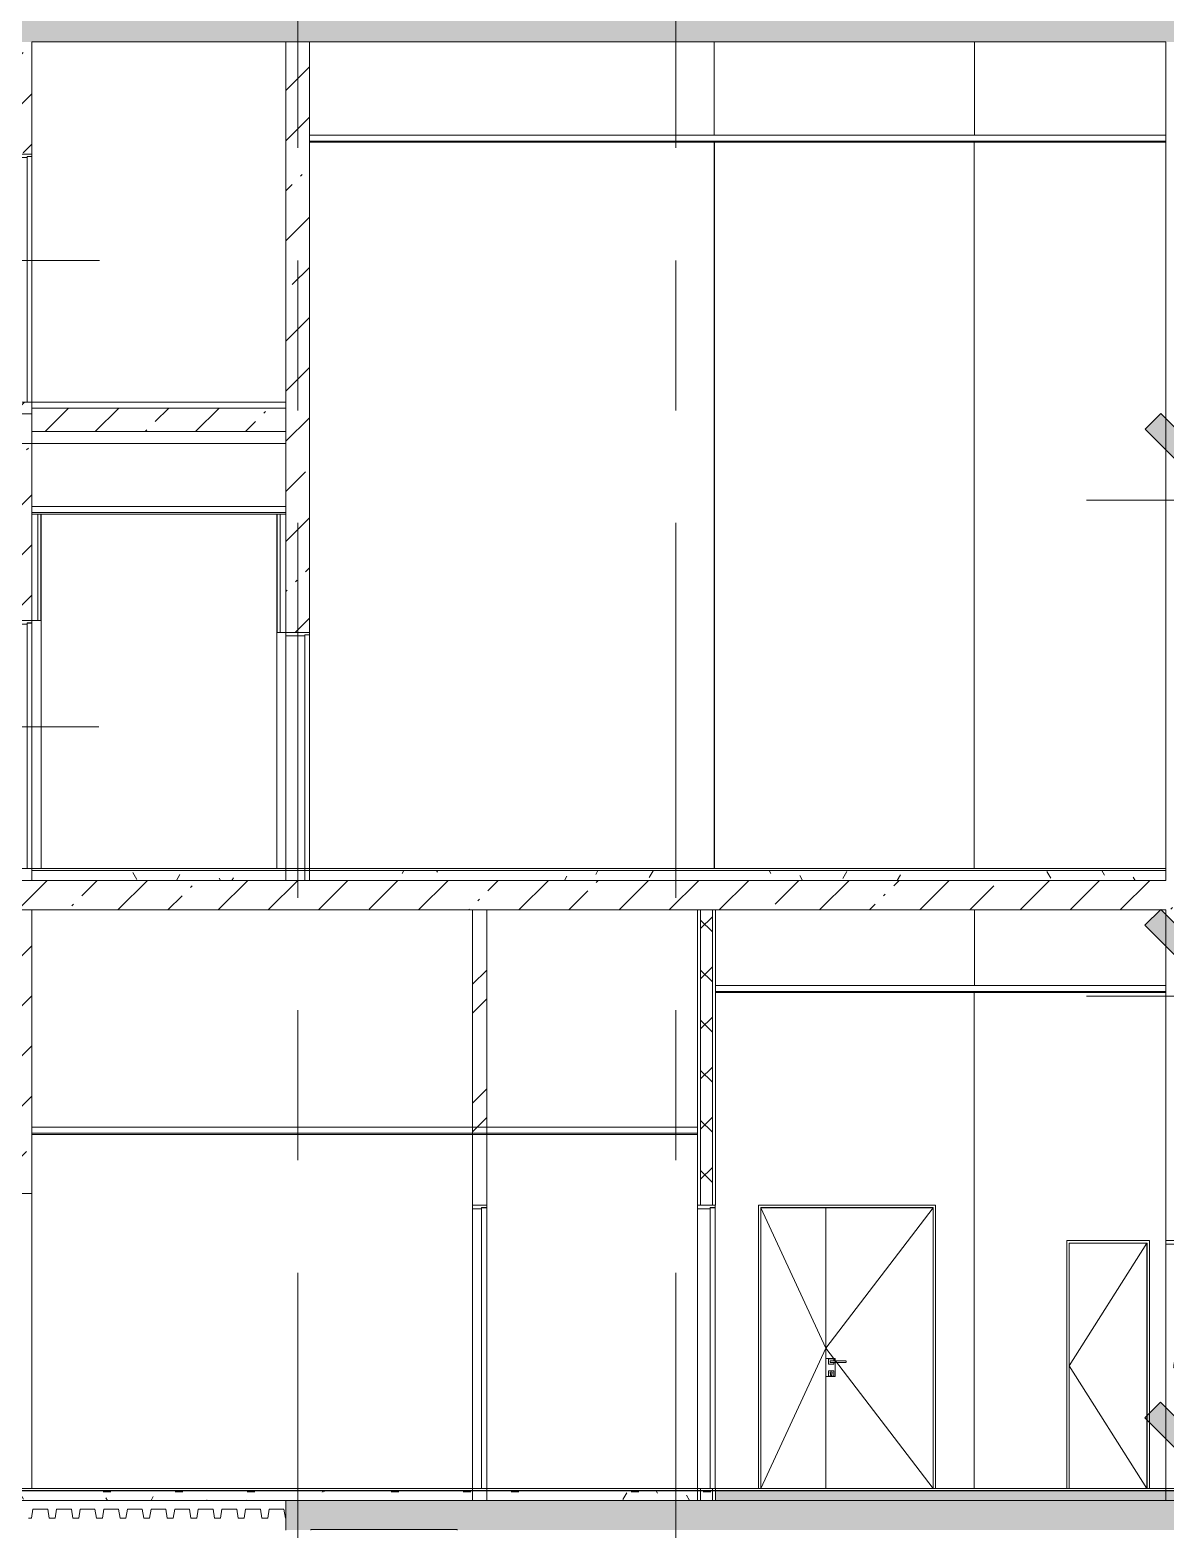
# Model space of a CAD drawing. Header units: millimetres. Extents: x -39507 to 33074, y -24219 to 30962.
# Drawn here: x 6250 to 15867, y -350 to 12351 of the extents above; entities that cross this region are included whole.
import ezdxf

# ---------------------------------------------------------------- set-up
doc = ezdxf.new("R2010")
doc.units = ezdxf.units.MM
doc.linetypes.add('Осевые', pattern=[6350, 1270, -952.5, 3175, -952.5])
for name, color, linetype, lineweight in [('Высотные отметки', 7, 'Continuous', 9), ('Двери', 7, 'Continuous', 9), ('Каркас_Импост', 7, 'Continuous', 9), ('Лестницы', 7, 'Continuous', 9), ('Лестницы-1', 7, 'Continuous', 18), ('Общие ребра', 7, 'Continuous', 9), ('Основа _2_-1', 7, 'Continuous', 9), ('Отделка 1 _4_-1', 7, 'Continuous', 9), ('Отделка 2 _5_-1', 7, 'Continuous', 9), ('Панель', 7, 'Continuous', 9), ('Перекрытия', 7, 'Continuous', 9), ('Проступи_подступенки', 7, 'Continuous', 18), ('Стены', 7, 'Continuous', 9), ('Структура _1_', 7, 'Continuous', 18), ('Термическая_воздушная прослойка _3_-1', 7, 'Continuous', 9), ('Штриховка разреза-2', 7, 'Continuous', 9), ('Элементы узлов', 7, 'Continuous', 9)]:
    doc.layers.add(name, color=color, linetype=linetype, lineweight=lineweight)
doc.layers.add('Оси-3', color=7, linetype='Осевые', lineweight=9, true_color=0xaaaaaa)
doc.layers.add('Штриховка разреза-1', color=7, linetype='Continuous', lineweight=18, true_color=0x787878)
pattern_1 = [(45, (-2885.9, 6475), (-424.264, 424.264), [600, -100, 20, -100]), (45, (-2885.9, 6899), (-424.264, 424.264), [])]
pattern_2 = [(0, (-2885.9, 6475), (812.8, 203.2), [67.056, -542.544, 67.056, -542.544, -3251.2]), (0, (-2885.9, 6475), (812.8, 203.2), [-1219.2, 67.056, -1152.144, 67.056, -542.544, -1422.4]), (0, (-2885.9, 6475), (812.8, 203.2), [-3048, 67.056, -339.344, 67.056, -948.944]), (120, (-2581.1, 6576.6), (-582.3764, 602.3054), [67.056, -542.544, 67.056, -3793.744]), (120, (-2581.1, 6576.6), (-582.3764, 602.3054), [-676.656, -542.544, 67.056, -1152.144, -2032]), (120, (-2581.1, 6576.6), (-582.3764, 602.3054), [-2438.4, 67.056, -542.544, 67.056, -1355.344]), (120, (-2581.1, 6576.6), (-582.3764, 602.3054), [-3115.056, -339.344, 67.056, -948.944]), (240, (-2479.5, 6983), (-230.4236, -805.5054), [67.056, -542.544, 67.056, -542.544, -3251.2]), (240, (-2479.5, 6983), (-230.4236, -805.5054), [-1219.2, 67.056, -1152.144, 67.056, -542.544, -1422.4]), (240, (-2479.5, 6983), (-230.4236, -805.5054), [-3048, 67.056, -339.344, 67.056, -948.944])]

# ---------------------------------------------------------------- blocks, each defined once
blk = doc.blocks.new('Дверь - Полуторная_001 - ДВ19_24-15-8185647-Разрез 2-2')
at = {"layer": 'Каркас_Импост'}
for p, q in [((9997, 2400), (9997, 2370)), ((10117, 2400), (9997, 2400)), ((9997, 2370), (10072, 2370)), ((9997, 0), (9997, 2370)), ((10072, 2370), (9997, 2370)), ((10072, 2370), (10072, 2380)), ((10072, 2380), (10117, 2380)), ((10117, 2380), (10072, 2380)), ((10072, 2380), (10072, 0)), ((10072, 2370), (10072, 0)), ((10117, 2380), (10117, 2400)), ((10117, 2380), (10117, 0)), ((10072, 0), (9997, 0)), ((10117, 0), (10072, 0))]:
    blk.add_line(p, q, dxfattribs=at)
at = {"layer": 'Панель'}
for p, q in [((10072, 2379), (10072, 0)), ((10117, 2379), (10072, 2379)), ((10117, 0), (10117, 2379)), ((10072, 0), (10117, 0))]:
    blk.add_line(p, q, dxfattribs=at)
blk = doc.blocks.new('Дверь - Полуторная_001 - ДВ19_24-15-8185739-Разрез 2-2')
at = {"layer": 'Каркас_Импост'}
for p, q in [((11902, 2400), (11902, 2370)), ((12052, 2400), (11902, 2400)), ((11902, 2370), (12007, 2370)), ((11902, 0), (11902, 2370)), ((12007, 2370), (11902, 2370)), ((12007, 2370), (12007, 2380)), ((12007, 2380), (12052, 2380)), ((12052, 2380), (12007, 2380)), ((12007, 2380), (12007, 0)), ((12007, 2370), (12007, 0)), ((12052, 2380), (12052, 2400)), ((12052, 2380), (12052, 0)), ((12007, 0), (11902, 0)), ((12052, 0), (12007, 0))]:
    blk.add_line(p, q, dxfattribs=at)
at = {"layer": 'Панель'}
for p, q in [((12007, 2379), (12007, 0)), ((12052, 2379), (12007, 2379)), ((12052, 0), (12052, 2379)), ((12007, 0), (12052, 0))]:
    blk.add_line(p, q, dxfattribs=at)
blk = doc.blocks.new('Дверь - Однопольная без ручки - ДТ2_21х7-6208856-Разрез 2-2')
at = {"layer": 'Каркас_Импост'}
for p, q in [((15027, 2100), (15027, 0)), ((15727, 2100), (15027, 2100)), ((15047, 0), (15047, 2080)), ((15047, 2080), (15707, 2080)), ((15707, 2080), (15047, 2080)), ((15047, 2080), (15047, 0)), ((15707, 2080), (15707, 0)), ((15707, 2080), (15707, 0)), ((15727, 2100), (15727, 0)), ((15047, 0), (15027, 0)), ((15057, 0), (15047, 0)), ((15707, 0), (15697, 0)), ((15727, 0), (15707, 0))]:
    blk.add_line(p, q, dxfattribs=at)
at = {"layer": 'Панель'}
for p, q in [((15706, 2079), (15048, 2079)), ((15048, 2079), (15048, 0)), ((15706, 0), (15706, 2079)), ((15048, 0), (15706, 0))]:
    blk.add_line(p, q, dxfattribs=at)
at = {"layer": 'Элементы узлов'}
for p, q in [((15048, 1040), (15706, 2079)), ((15706, 0), (15048, 1040))]:
    blk.add_line(p, q, dxfattribs=at)
blk = doc.blocks.new('Дверь - Полуторная_001 - ДВ3_24-15-6256107-Разрез 2-2')
at = {"layer": 'Двери'}
for p, q in [((12987, 1128), (12987, 1133)), ((12987, 1133), (12987, 1128)), ((12987, 1127), (12987, 923)), ((12987, 949), (12987, 1101)), ((12987, 1101), (13067, 1101)), ((13055, 1098), (13010, 1098)), ((13010, 1098), (13010, 1053)), ((13010, 1053), (13055, 1053)), ((13025, 1083), (13025, 1068)), ((13025, 1083), (13029, 1083)), ((13025, 1068), (13025, 1083)), ((13029, 1068), (13025, 1068)), ((13029, 1083), (13155, 1083)), ((13155, 1068), (13029, 1068)), ((13155, 1083), (13040, 1083)), ((13040, 1068), (13155, 1068)), ((13055, 1083), (13055, 1098)), ((13055, 1053), (13055, 1068)), ((13067, 1101), (13067, 949)), ((13155, 1083), (13158, 1083)), ((13158, 1068), (13155, 1068)), ((13161, 1068), (13161, 1083)), ((13067, 949), (12987, 949)), ((12987, 923), (12987, 918)), ((12987, 918), (12987, 923)), ((13055, 998), (13010, 998)), ((13010, 998), (13010, 953)), ((13010, 953), (13055, 953)), ((13027, 974), (13027, 964)), ((13027, 974), (13027, 964)), ((13037, 964), (13037, 974)), ((13037, 964), (13037, 974)), ((13055, 953), (13055, 998))]:
    blk.add_line(p, q, dxfattribs=at)
for centre, radius, start, end in [((13032, 981), 8.37, 306.6737, 233.3263), ((13032, 981), 8.37, 218.9937, 233.3263), ((13032, 964), 5, 180, 0), ((13032, 964), 5, 240, 300), ((13032, 981), 8.37, 306.6737, 321.0063)]:
    blk.add_arc(centre, radius, start, end, dxfattribs=at)
at = {"layer": 'Каркас_Импост'}
for p, q in [((12417, 2400), (12417, 0)), ((13917, 2400), (12417, 2400)), ((12437, 0), (12437, 2380)), ((12437, 2380), (13897, 2380)), ((13897, 2380), (12437, 2380)), ((12437, 2380), (12437, 0)), ((13897, 2380), (13897, 0)), ((13897, 2380), (13897, 0)), ((13917, 2400), (13917, 0)), ((12437, 0), (12417, 0)), ((12447, 0), (12437, 0)), ((13897, 0), (13887, 0)), ((13917, 0), (13897, 0))]:
    blk.add_line(p, q, dxfattribs=at)
at = {"layer": 'Панель'}
for p, q in [((12987, 2379), (12438, 2379)), ((12438, 2379), (12438, 0)), ((13896, 2379), (12987, 2379)), ((12987, 2379), (12987, 0)), ((12987, 0), (12987, 2379)), ((13896, 0), (13896, 2379)), ((12438, 0), (12987, 0)), ((12987, 0), (13896, 0))]:
    blk.add_line(p, q, dxfattribs=at)
at = {"layer": 'Элементы узлов'}
for p, q in [((12987, 1190), (12438, 2379)), ((12987, 1190), (13896, 2379)), ((12438, 0), (12987, 1190)), ((13896, 0), (12987, 1190))]:
    blk.add_line(p, q, dxfattribs=at)
blk = doc.blocks.new('Дверь - Однопольная - ДВ1__21х10-7160078-Разрез 2-2')
at = {"layer": 'Двери'}
for p, q in [((15991, 22151), (15986, 22169)), ((15987, 22168), (15991, 22151)), ((15991, 22151), (16009, 22137)), ((16015, 22033), (16015, 22125)), ((16027, 22217), (16027, 22018)), ((16067, 22053), (16067, 22098)), ((16075, 22098), (16067, 22098)), ((16067, 22053), (16075, 22053)), ((16075, 22098), (16075, 22053)), ((16104, 22080), (16075, 22080)), ((16075, 22070), (16104, 22070)), ((16096, 22076), (16096, 22074)), ((16097, 22076), (16097, 22074)), ((16113, 22080), (16101, 22080)), ((16101, 22070), (16113, 22070)), ((16117, 22074), (16117, 22076)), ((16118, 22074), (16118, 22076))]:
    blk.add_line(p, q, dxfattribs=at)
at = {"layer": 'Двери', "flags": 128}
for points in [[(15940, 22053), (15939, 22052), (15938, 22052), (15937, 22051), (15936, 22049), (15935, 22048), (15934, 22045), (15934, 22043), (15933, 22041), (15933, 22038), (15933, 22035), (15933, 22033), (15933, 22030), (15934, 22028), (15935, 22026), (15936, 22025), (15937, 22024), (15938, 22023), (15939, 22023)], [(15939, 22023), (15940, 22023), (15941, 22023), (15942, 22024), (15943, 22026), (15944, 22028), (15945, 22030), (15946, 22032), (15946, 22035), (15946, 22037), (15946, 22040), (15946, 22042), (15946, 22045), (15945, 22047), (15945, 22049), (15944, 22050), (15943, 22052), (15942, 22052), (15940, 22053)], [(16096, 22076), (16096, 22077), (16096, 22077), (16096, 22077), (16096, 22077), (16096, 22077), (16096, 22077), (16096, 22078), (16096, 22078), (16096, 22078), (16096, 22078), (16096, 22078), (16096, 22078), (16096, 22078), (16096, 22079), (16096, 22079), (16097, 22079), (16097, 22079), (16097, 22079), (16097, 22079), (16097, 22079), (16097, 22079), (16097, 22080), (16097, 22080), (16097, 22080), (16098, 22080), (16098, 22080), (16098, 22080), (16098, 22080), (16098, 22080), (16098, 22080), (16098, 22080), (16099, 22080), (16099, 22080), (16099, 22080), (16099, 22080), (16099, 22080), (16099, 22080), (16100, 22080), (16100, 22080), (16100, 22080)], [(16100, 22070), (16100, 22070), (16099, 22070), (16099, 22070), (16099, 22070), (16099, 22071), (16099, 22071), (16099, 22071), (16099, 22071), (16098, 22071), (16098, 22071), (16098, 22071), (16098, 22071), (16098, 22071), (16098, 22071), (16098, 22071), (16097, 22071), (16097, 22071), (16097, 22071), (16097, 22072), (16097, 22072), (16097, 22072), (16097, 22072), (16097, 22072), (16097, 22072), (16096, 22072), (16096, 22072), (16096, 22073), (16096, 22073), (16096, 22073), (16096, 22073), (16096, 22073), (16096, 22073), (16096, 22073), (16096, 22074), (16096, 22074), (16096, 22074), (16096, 22074), (16096, 22074), (16096, 22074), (16096, 22074)], [(16101, 22080), (16100, 22080), (16099, 22080), (16098, 22080), (16098, 22079), (16097, 22078), (16097, 22077), (16097, 22076)], [(16097, 22074), (16097, 22074), (16097, 22073), (16098, 22072), (16098, 22071), (16099, 22071), (16100, 22071), (16101, 22070)], [(16117, 22076), (16117, 22077), (16117, 22078), (16116, 22079), (16115, 22080), (16115, 22080), (16114, 22080), (16113, 22080)], [(16113, 22070), (16114, 22071), (16115, 22071), (16115, 22071), (16116, 22072), (16117, 22073), (16117, 22074), (16117, 22074)], [(16114, 22080), (16114, 22080), (16114, 22080), (16115, 22080), (16115, 22080), (16115, 22080), (16115, 22080), (16115, 22080), (16115, 22080), (16115, 22080), (16116, 22080), (16116, 22080), (16116, 22080), (16116, 22080), (16116, 22080), (16116, 22080), (16116, 22080), (16117, 22080), (16117, 22079), (16117, 22079), (16117, 22079), (16117, 22079), (16117, 22079), (16117, 22079), (16117, 22079), (16117, 22079), (16118, 22078), (16118, 22078), (16118, 22078), (16118, 22078), (16118, 22078), (16118, 22078), (16118, 22078), (16118, 22077), (16118, 22077), (16118, 22077), (16118, 22077), (16118, 22077), (16118, 22077), (16118, 22076), (16118, 22076)], [(16118, 22074), (16118, 22074), (16118, 22074), (16118, 22074), (16118, 22074), (16118, 22074), (16118, 22073), (16118, 22073), (16118, 22073), (16118, 22073), (16118, 22073), (16118, 22073), (16118, 22073), (16118, 22072), (16117, 22072), (16117, 22072), (16117, 22072), (16117, 22072), (16117, 22072), (16117, 22072), (16117, 22072), (16117, 22071), (16117, 22071), (16116, 22071), (16116, 22071), (16116, 22071), (16116, 22071), (16116, 22071), (16116, 22071), (16116, 22071), (16116, 22071), (16115, 22071), (16115, 22071), (16115, 22071), (16115, 22071), (16115, 22070), (16115, 22070), (16114, 22070), (16114, 22070), (16114, 22070), (16114, 22070)]]:
    blk.add_lwpolyline(points, dxfattribs=at)
at = {"layer": 'Двери'}
for centre, radius, start, end in [((16157, 22021), 225, 139.188, 173.8123), ((16157, 22021), 211, 142.0866, 177.9252), ((16084, 22129), 105, 122.8143, 158.1234), ((16000, 22125), 15, 0, 54.2438), ((16157, 22021), 225, 176.2822, 178.0596), ((15939, 22029), 7.3, 180, 0), ((16030, 22033), 15.2, 180, 257.1804)]:
    blk.add_arc(centre, radius, start, end, dxfattribs=at)
blk.add_open_spline([(15957, 22126), (15957, 22125), (15953, 22118), (15948, 22106), (15943, 22093), (15941, 22087)], degree=3, knots=[0.2825242, 0.2825242, 0.2825242, 0.2825242, 0.3333333, 0.6666667, 1, 1, 1, 1], dxfattribs=at)
for points in [[(15965, 22140), (15963, 22136), (15961, 22132), (15958, 22128)], [(15967, 22112), (15967, 22113), (15968, 22114), (15969, 22116)]]:
    blk.add_open_spline(points, degree=3, dxfattribs=at)
at = {"layer": 'Каркас_Импост'}
for p, q in [((15867, 23100), (15867, 23070)), ((16067, 23100), (15867, 23100)), ((15867, 23070), (16027, 23070)), ((16027, 23070), (15867, 23070)), ((15867, 21000), (15867, 23070)), ((16027, 23070), (16027, 23080)), ((16027, 23080), (16067, 23080)), ((16027, 21000), (16027, 23080)), ((16067, 23080), (16027, 23080)), ((16027, 23070), (16027, 21000)), ((16067, 23080), (16067, 23100)), ((16067, 23080), (16067, 21000)), ((16027, 21000), (15867, 21000)), ((16067, 21000), (16027, 21000))]:
    blk.add_line(p, q, dxfattribs=at)
at = {"layer": 'Панель'}
for p, q in [((16027, 23079), (16027, 21000)), ((16067, 23079), (16027, 23079)), ((16067, 21000), (16067, 23079)), ((16027, 21000), (16067, 21000))]:
    blk.add_line(p, q, dxfattribs=at)
blk = doc.blocks.new('Дверь - Однопольная - ДВ11_21х10-6240727-Разрез 2-2')
at = {"layer": 'Каркас_Импост'}
for p, q in [((8417, 7250), (8417, 7220)), ((8617, 7250), (8417, 7250)), ((8617, 7230), (8617, 7250)), ((8417, 7220), (8577, 7220)), ((8417, 5150), (8417, 7220)), ((8577, 7220), (8417, 7220)), ((8577, 7220), (8577, 7230)), ((8577, 7230), (8617, 7230)), ((8617, 7230), (8577, 7230)), ((8577, 7230), (8577, 5250)), ((8577, 7220), (8577, 5250)), ((8617, 7230), (8617, 5250)), ((8577, 5150), (8417, 5150)), ((8617, 5150), (8577, 5150))]:
    blk.add_line(p, q, dxfattribs=at)
at = {"layer": 'Панель'}
for p, q in [((8577, 7229), (8577, 5150)), ((8617, 7229), (8577, 7229)), ((8617, 5150), (8617, 7229)), ((8577, 5150), (8617, 5150))]:
    blk.add_line(p, q, dxfattribs=at)
blk = doc.blocks.new('Дверь - Однопольная - ДВ13_21х10-8184598-Разрез 2-2')
at = {"layer": 'Каркас_Импост'}
for p, q in [((5967, 7350), (5967, 7320)), ((6267, 7350), (5967, 7350)), ((5967, 7320), (6227, 7320)), ((5967, 5250), (5967, 7320)), ((6227, 7320), (5967, 7320)), ((6227, 7320), (6227, 7330)), ((6227, 7330), (6267, 7330)), ((6267, 7330), (6227, 7330)), ((6227, 7330), (6227, 5250)), ((6227, 7320), (6227, 5250)), ((6267, 7330), (6267, 7350)), ((6267, 7330), (6267, 5250)), ((6227, 5250), (5967, 5250)), ((6267, 5250), (6227, 5250))]:
    blk.add_line(p, q, dxfattribs=at)
at = {"layer": 'Панель'}
for p, q in [((6227, 7329), (6227, 5250)), ((6267, 7329), (6227, 7329)), ((6267, 5250), (6267, 7329)), ((6227, 5250), (6267, 5250))]:
    blk.add_line(p, q, dxfattribs=at)
blk = doc.blocks.new('Дверь - Однопольная - ДВ11_21х9-6240733-Разрез 2-2')
at = {"layer": 'Каркас_Импост'}
for p, q in [((5967, 11300), (5967, 11270)), ((6267, 11300), (5967, 11300)), ((5967, 11270), (6227, 11270)), ((5967, 9200), (5967, 11270)), ((6227, 11270), (5967, 11270)), ((6227, 11270), (6227, 11280)), ((6227, 11280), (6267, 11280)), ((6267, 11280), (6227, 11280)), ((6227, 11280), (6227, 9200)), ((6227, 11270), (6227, 9200)), ((6267, 11280), (6267, 11300)), ((6267, 11280), (6267, 9200)), ((6227, 9200), (5967, 9200)), ((6267, 9200), (6227, 9200))]:
    blk.add_line(p, q, dxfattribs=at)
at = {"layer": 'Панель'}
for p, q in [((6227, 11279), (6227, 9200)), ((6267, 11279), (6227, 11279)), ((6267, 9200), (6267, 11279)), ((6227, 9200), (6267, 9200))]:
    blk.add_line(p, q, dxfattribs=at)
blk = doc.blocks.new('Высотные отметки - Высотная отметка - Стрелка-4455449-Разрез 2-2')
at = {"layer": 'Высотные отметки'}
blk.add_hatch(color=256, dxfattribs=at).paths.add_polyline_path([(-36566, -5267), (-36098, -5734), (-35631, -5267), (-35498, -5400), (-36098, -6000), (-36698, -5400)], flags=0)
for p, q in [((-36098, -4800), (-39098, -4800)), ((-36098, -6000), (-36098, -4800)), ((-36566, -5267), (-36698, -5400)), ((-36098, -5734), (-36566, -5267)), ((-35631, -5267), (-36098, -5734)), ((-35498, -5400), (-35631, -5267)), ((-36698, -5400), (-36098, -6000)), ((-36098, -6000), (-35498, -5400)), ((-35003, -6000), (-36395, -6000))]:
    blk.add_line(p, q, dxfattribs=at)

msp = doc.modelspace()

# ---------------------------------------------------------------- hatches: boundary and pattern name
at = {"layer": 'Лестницы'}
h = msp.add_hatch(dxfattribs=at)
h.set_pattern_fill('FP_2', color=256, style=0, pattern_type=2)
h.set_pattern_definition(pattern_1)
h.paths.add_polyline_path([(8124.6, 8950), (8417.1, 8950), (8417.1, 9150), (6267.1, 9150), (6267.1, 8950), (6990.5, 8950)], flags=0)
at = {"layer": 'Штриховка разреза-1'}
msp.add_hatch(color=256, dxfattribs=at).paths.add_polyline_path([(10117.1, -17), (10117.1, -15), (9825.7, -17)], flags=0)
at = {"layer": 'Штриховка разреза-2'}
h = msp.add_hatch(dxfattribs=at)
h.set_pattern_fill('FP_2', color=256, style=0, pattern_type=2)
h.set_pattern_definition(pattern_1)
h.paths.add_polyline_path([(25717.1, 12250), (25717.1, 12500), (23567.1, 12500), (23567.1, 12250), (25702.9, 12250)], flags=0)
h.paths.add_polyline_path([(-31382.9, 12250), (-29332.9, 12250), (-29332.9, 12500), (-31682.9, 12500), (-31682.9, 12250)], flags=0)
h.paths.add_polyline_path([(-21832.9, 12250), (16067.1, 12250), (16067.1, 12500), (-21832.9, 12500)], flags=0)
h = msp.add_hatch(dxfattribs=at)
h.set_pattern_fill('FP_2', color=256, style=0, pattern_type=2)
h.set_pattern_definition(pattern_1)
h.paths.add_polyline_path([(5967.1, 5150), (6267.1, 5150), (6267.1, 5250), (5967.1, 5250)], flags=0)
h.paths.add_polyline_path([(5967.1, 7350), (6267.1, 7350), (6267.1, 8850), (5967.1, 8850), (5967.1, 8137.4)], flags=0)
h.paths.add_polyline_path([(6267.1, 9100), (6267.1, 9200), (5967.1, 9200), (5967.1, 9100)], flags=0)
h.paths.add_polyline_path([(6267.1, 11300), (6267.1, 12250), (5967.1, 12250), (5967.1, 11300)], flags=0)
h = msp.add_hatch(dxfattribs=at)
h.set_pattern_fill('FP_2', color=256, style=0, pattern_type=2)
h.set_pattern_definition(pattern_1)
h.paths.add_polyline_path([(8617.1, 7250), (8617.1, 12250), (8417.1, 12250), (8417.1, 7250)], flags=0)
h = msp.add_hatch(dxfattribs=at)
h.set_pattern_fill('FP_2', color=256, style=0, pattern_type=2)
h.set_pattern_definition(pattern_1)
h.paths.add_polyline_path([(3355.7, 8850), (6267.1, 8850), (6267.1, 9100), (3355.7, 9100), (3355.7, 9013.7)], flags=0)
h = msp.add_hatch(dxfattribs=at)
h.set_pattern_fill('FP_3', color=256, style=0, pattern_type=2)
h.set_pattern_definition(pattern_2)
h.paths.add_polyline_path([(8417.1, 5150), (8417.1, 5235), (6267.1, 5235), (6267.1, 5150), (8124.6, 5150)], flags=0)
h = msp.add_hatch(dxfattribs=at)
h.set_pattern_fill('FP_3', color=256, style=0, pattern_type=2)
h.set_pattern_definition(pattern_2)
h.paths.add_polyline_path([(14929.1, 5150), (15867.1, 5150), (15867.1, 5233), (8417.1, 5233), (8417.1, 5150), (12660.9, 5150)], flags=0)
h = msp.add_hatch(dxfattribs=at)
h.set_pattern_fill('FP_2', color=256, style=0, pattern_type=2)
h.set_pattern_definition(pattern_1)
h.paths.add_polyline_path([(-17870.4, 4900), (-10721.4, 4900), (-10721.4, 5150), (-17882.9, 5150), (-17882.9, 5050), (-17870.4, 5050)], flags=0)
h.paths.add_polyline_path([(3588.2, 4900), (16067.1, 4900), (16067.1, 5150), (3355.7, 5150), (3355.7, 4900)], flags=0)
h = msp.add_hatch(dxfattribs=at)
h.set_pattern_fill('FP_2', color=256, style=0, pattern_type=2)
h.set_pattern_definition(pattern_1)
h.paths.add_polyline_path([(6267.1, 2500), (6267.1, 4900), (5967.1, 4900), (5967.1, 2500)], flags=0)
h = msp.add_hatch(dxfattribs=at)
h.set_pattern_fill('FP_5', color=256, style=0, pattern_type=2)
h.set_pattern_definition([(45, (-2885.9, 6475), (-502.894, 502.894), []), (45, (-2885.9, 7237), (-502.894, 502.894), [])])
h.paths.add_polyline_path([(9997.1, -100), (10117.1, -100), (10117.1, 0), (9997.1, 0)], flags=0)
h.paths.add_polyline_path([(9997.1, 2400), (10117.1, 2400), (10117.1, 4900), (9997.1, 4900), (9997.1, 2879.7)], flags=0)
h = msp.add_hatch(dxfattribs=at)
h.set_pattern_fill('FP_6', color=256, style=0, pattern_type=2)
h.set_pattern_definition([(45, (-2885.9, 6475), (-212.132, 212.132), []), (135, (-2885.9, 6475), (-212.132, -212.132), [])])
h.paths.add_polyline_path([(12027.1, -100), (12027.1, 0), (11927.1, 0), (11927.1, -100)], flags=0)
h.paths.add_polyline_path([(11927.1, 2400), (12027.1, 2400), (12027.1, 4900), (11927.1, 4900), (11927.1, 2879.7)], flags=0)
h = msp.add_hatch(dxfattribs=at)
h.set_pattern_fill('FP_2', color=256, style=0, pattern_type=2)
h.set_pattern_definition(pattern_1)
h.paths.add_polyline_path([(-31682.9, -350), (-29332.9, -350), (-29332.9, -100), (-31682.9, -100)], flags=0)
h.paths.add_polyline_path([(8587.1, -350), (16067.1, -350), (16067.1, -100), (8417.1, -100), (8417.1, -350)], flags=0)
h.paths.add_polyline_path([(25717.1, -350), (25717.1, -100), (23567.1, -100), (23567.1, -350), (25714.6, -350)], flags=0)
h.paths.add_polyline_path([(-21832.9, -350), (-15782.9, -350), (-15782.9, -100), (-21832.9, -100), (-21832.9, -187.3)], flags=0)
h = msp.add_hatch(dxfattribs=at)
h.set_pattern_fill('FP_3', color=256, style=0, pattern_type=2)
h.set_pattern_definition(pattern_2)
h.paths.add_polyline_path([(16063.1, -100), (16067.1, -100), (16067.1, -17), (12052.1, -17), (12052.1, -100), (15496.1, -100)], flags=0)
h.paths.add_polyline_path([(-21623.4, -100), (-18697.9, -100), (-18697.9, -17), (-21623.4, -17)], flags=0)
h = msp.add_hatch(dxfattribs=at)
h.set_pattern_fill('FP_3', color=256, style=0, pattern_type=2)
h.set_pattern_definition(pattern_2)
h.paths.add_polyline_path([(10117.1, -100), (10117.1, -17), (5637.7, -17), (5637.7, -100), (9825.7, -100)], flags=0)
h = msp.add_hatch(dxfattribs=at)
h.set_pattern_fill('FP_3', color=256, style=0, pattern_type=2)
h.set_pattern_definition(pattern_2)
h.paths.add_polyline_path([(10117.1, -100), (12052.1, -100), (12052.1, -17), (10117.1, -17)], flags=0)

# ---------------------------------------------------------------- linework, layer by layer
at = {"layer": 'Лестницы-1'}
for p, q in [((8417.1, 9150), (6267.1, 9150)), ((6267.1, 9150), (6267.1, 8950)), ((8417.1, 8950), (8417.1, 9150)), ((6267.1, 8950), (8417.1, 8950))]:
    msp.add_line(p, q, dxfattribs=at)
at = {"layer": 'Общие ребра'}
for p, q in [((6267.1, 11300), (6267.1, 12250)), ((8617.1, 7250), (8617.1, 11400)), ((6317.1, 8250), (6317.1, 7350)), ((6342.1, 8250), (6342.1, 7350)), ((8342.1, 7250), (8342.1, 8250)), ((8367.1, 7250), (8367.1, 8250)), ((15867.1, 5235), (8417.1, 5235)), ((11927.1, 2400), (11927.1, 4900)), ((12027.1, 2400), (12027.1, 4900)), ((12054.1, 4210), (12052.1, 4210)), ((15867.1, 4210), (15865.1, 4210)), ((15867.1, 4210), (15867.1, 4200)), ((15867.1, 4200), (15867.1, 2100)), ((9997.1, 3010), (9992.1, 3010)), ((10122.1, 3010), (10117.1, 3010)), ((11902.1, 3010), (11900.1, 3010)), ((11927.1, -100), (11927.1, 0)), ((12027.1, -100), (12027.1, 0)), ((10117.1, -15), (5637.7, -15)), ((12052.1, -15), (10117.1, -15)), ((16067.1, -15), (12052.1, -15))]:
    msp.add_line(p, q, dxfattribs=at)
at = {"layer": 'Оси-3'}
for p, q in [((8517.1, -22619.5), (8517.1, 29000)), ((11717.1, -22619.5), (11717.1, 29000))]:
    msp.add_line(p, q, dxfattribs=at)
at = {"layer": 'Основа _2_-1'}
for p, q in [((9997.1, 4900), (9997.1, 3000)), ((10117.1, 3000), (10117.1, 4900)), ((9997.1, 2400), (10117.1, 2400)), ((9997.1, 0), (9997.1, -100)), ((10117.1, 0), (9997.1, 0)), ((10117.1, -100), (10117.1, 0)), ((9997.1, -100), (10117.1, -100))]:
    msp.add_line(p, q, dxfattribs=at)
at = {"layer": 'Отделка 1 _4_-1'}
for p, q in [((8617.1, 11410), (8617.1, 11400)), ((8617.1, 11400), (15867.1, 11400)), ((15867.1, 11400), (15867.1, 11410)), ((6342.1, 8250), (6317.1, 8250)), ((8367.1, 8250), (8342.1, 8250)), ((6317.1, 7350), (6342.1, 7350)), ((8342.1, 7250), (8367.1, 7250)), ((15867.1, 5250), (8417.1, 5250)), ((8417.1, 5250), (8417.1, 5235)), ((8417.1, 5235), (8417.1, 5233)), ((15867.1, 5235), (15867.1, 5250)), ((15867.1, 5233), (15867.1, 5235)), ((11927.1, 4900), (11902.1, 4900)), ((11902.1, 4900), (11902.1, 3010)), ((12052.1, 4900), (12027.1, 4900)), ((12052.1, 4210), (12052.1, 4900)), ((12054.1, 4200), (15865.1, 4200)), ((6267.1, 3010), (6267.1, 3000)), ((6267.1, 3000), (9992.1, 3000)), ((9997.1, 3000), (10117.1, 3000)), ((10122.1, 3000), (11900.1, 3000)), ((11902.1, 2400), (11927.1, 2400)), ((12027.1, 2400), (12052.1, 2400)), ((10117.1, 0), (5637.7, 0)), ((12052.1, 0), (10117.1, 0)), ((10117.1, 0), (10117.1, -15)), ((10117.1, -15), (10117.1, 0)), ((11927.1, 0), (11902.1, 0)), ((11902.1, 0), (11902.1, -100)), ((12052.1, 0), (12027.1, 0)), ((12052.1, -100), (12052.1, 0)), ((16067.1, 0), (12052.1, 0)), ((12052.1, 0), (12052.1, -15)), ((12052.1, -15), (12052.1, 0)), ((10117.1, -15), (10117.1, -17)), ((10117.1, -17), (10117.1, -15)), ((11902.1, -100), (11927.1, -100)), ((12027.1, -100), (12052.1, -100)), ((12052.1, -15), (12052.1, -17)), ((12052.1, -17), (12052.1, -15))]:
    msp.add_line(p, q, dxfattribs=at)
at = {"layer": 'Отделка 2 _5_-1'}
for p, q in [((6267.1, 8265), (6267.1, 8250)), ((8417.1, 8250), (8417.1, 8265)), ((6267.1, 8250), (8417.1, 8250)), ((6344.1, 8250), (6342.1, 8250)), ((6344.1, 7350), (6344.1, 8250)), ((8342.1, 8250), (8340.1, 8250)), ((8340.1, 8250), (8340.1, 7250)), ((6342.1, 7350), (6344.1, 7350)), ((8340.1, 7250), (8342.1, 7250)), ((8417.1, 5250), (6267.1, 5250)), ((6267.1, 5250), (6267.1, 5235)), ((8417.1, 5235), (8417.1, 5250))]:
    msp.add_line(p, q, dxfattribs=at)
at = {"layer": 'Перекрытия'}
for p, q in [((6267.1, 8950), (6267.1, 8850)), ((5967.1, 5250), (6267.1, 5250)), ((11017.1, 5150), (5967.1, 5150)), ((6267.1, -100), (3817.1, -100)), ((6817.1, -100), (5417.1, -100)), ((8417.1, -100), (6817.1, -100)), ((8667.1, -100), (8367.1, -100)), ((8417.1, -100), (8417.1, -350)), ((16067.1, -100), (11367.1, -100))]:
    msp.add_line(p, q, dxfattribs=at)
at = {"layer": 'Проступи_подступенки'}
for p, q in [((8417.1, 9200), (6267.1, 9200)), ((6267.1, 9200), (6267.1, 9150)), ((6267.1, 9150), (8417.1, 9150)), ((8417.1, 9150), (8417.1, 9200))]:
    msp.add_line(p, q, dxfattribs=at)
at = {"layer": 'Стены'}
for p, q in [((12042.1, 12250), (6267.1, 12250)), ((6267.1, 12250), (6267.1, 9100)), ((8415.1, 12250), (6267.1, 12250)), ((6267.1, 12250), (6267.1, 9100)), ((12042.1, 11460), (12042.1, 12250)), ((15867.1, 12250), (14247.1, 12250)), ((14247.1, 12250), (14247.1, 11460)), ((15867.1, 5150), (15867.1, 12250)), ((12042.1, 11400), (8619.1, 11400)), ((12042.1, 5250), (12042.1, 11400)), ((14242.1, 11400), (12044.1, 11400)), ((12044.1, 11400), (12044.1, 5250)), ((15865.1, 11400), (14242.1, 11400)), ((14242.1, 11400), (14242.1, 5250)), ((14242.1, 5250), (14242.1, 11400)), ((15865.1, 5250), (15865.1, 11400)), ((5967.1, 11300), (6267.1, 11300)), ((5967.1, 9200), (6267.1, 9200)), ((8417.1, 9100), (8417.1, 9200)), ((3617.1, 9100), (6267.1, 9100)), ((8417.1, 8850), (3417.1, 8850)), ((6267.1, 8850), (6267.1, 5150)), ((12042.1, 6610), (12042.1, 8700)), ((12042.1, 8700), (12044.1, 8700)), ((12044.1, 8700), (12044.1, 6610)), ((8340.1, 8250), (6344.1, 8250)), ((5967.1, 7350), (6267.1, 7350)), ((6267.1, 7350), (6344.1, 7350)), ((6344.1, 7350), (6344.1, 5260)), ((8340.1, 7250), (8417.1, 7250)), ((8340.1, 5250), (8340.1, 7250)), ((8417.1, 7250), (8617.1, 7250)), ((12042.1, 6600), (12042.1, 6610)), ((12044.1, 6610), (12044.1, 6600)), ((12042.1, 5250), (12042.1, 6600)), ((12044.1, 6600), (12042.1, 6600)), ((12042.1, 6600), (12044.1, 6600)), ((12044.1, 6600), (12044.1, 5250)), ((5967.1, 5250), (6267.1, 5250)), ((6344.1, 5250), (6267.1, 5250)), ((6344.1, 5260), (6344.1, 5250)), ((6344.1, 5250), (8340.1, 5250)), ((8417.1, 5250), (8340.1, 5250)), ((8417.1, 5160), (8417.1, 5250)), ((8619.1, 5250), (12042.1, 5250)), ((12044.1, 5250), (14242.1, 5250)), ((14242.1, 5250), (15865.1, 5250)), ((3617.1, 5150), (11017.1, 5150)), ((6267.1, 5150), (12042.1, 5150)), ((8417.1, 5150), (8417.1, 5160)), ((8617.1, 5150), (8417.1, 5150)), ((11317.1, 5150), (11917.1, 5150)), ((12042.1, 5150), (14247.1, 5150)), ((14247.1, 5150), (15867.1, 5150)), ((14367.1, 5150), (15867.1, 5150)), ((11017.1, 4900), (3417.1, 4900)), ((9997.1, 4900), (6267.1, 4900)), ((6267.1, 4900), (6267.1, 0)), ((11902.1, 4900), (10117.1, 4900)), ((11902.1, 4900), (11317.1, 4900)), ((11902.1, 0), (11902.1, 4900)), ((15867.1, 4900), (12052.1, 4900)), ((15867.1, 4900), (14247.1, 4900)), ((14247.1, 4900), (14247.1, 4260)), ((15867.1, 0), (15867.1, 4900)), ((14242.1, 4200), (12054.1, 4200)), ((14242.1, 4200), (15865.1, 4200)), ((14242.1, 4200), (14242.1, 0)), ((14242.1, 0), (14242.1, 4200)), ((15865.1, 0), (15865.1, 4200)), ((9992.1, 3000), (6267.1, 3000)), ((6267.1, 3000), (6267.1, 0)), ((11900.1, 3000), (10122.1, 3000)), ((6267.1, 0), (6267.1, 2525)), ((6267.1, 2500), (6267.1, 0)), ((9997.1, 2400), (10117.1, 2400)), ((11902.1, 2400), (12052.1, 2400)), ((12417.1, 2400), (13917.1, 2400)), ((12417.1, 10), (12417.1, 2400)), ((12417.1, 10), (12417.1, 2400)), ((12417.1, 2400), (13917.1, 2400)), ((13917.1, 2400), (13917.1, 10)), ((13917.1, 2400), (13917.1, 10)), ((11902.1, 10), (11902.1, 2100)), ((15027.1, 10), (15027.1, 2100)), ((15027.1, 2100), (15727.1, 2100)), ((15027.1, 10), (15027.1, 2100)), ((15027.1, 2100), (15727.1, 2100)), ((15727.1, 2100), (15727.1, 10)), ((15727.1, 2100), (15727.1, 10)), ((16067.1, 2100), (15867.1, 2100)), ((5967.1, 0), (6267.1, 0)), ((6267.1, 0), (9992.1, 0)), ((9997.1, 0), (10117.1, 0)), ((10122.1, 0), (11900.1, 0)), ((11902.1, 0), (11902.1, 10)), ((11902.1, 0), (12052.1, 0)), ((11902.1, 0), (12052.1, 0)), ((12054.1, 0), (12417.1, 0)), ((12417.1, 0), (12417.1, 10)), ((12417.1, 0), (12417.1, 10)), ((13917.1, 0), (12417.1, 0)), ((13917.1, 10), (13917.1, 0)), ((13917.1, 10), (13917.1, 0)), ((13917.1, 0), (14242.1, 0)), ((14242.1, 0), (15027.1, 0)), ((14247.1, 0), (15027.1, 0)), ((15027.1, 0), (15027.1, 10)), ((15027.1, 0), (15027.1, 10)), ((15727.1, 10), (15727.1, 0)), ((15727.1, 10), (15727.1, 0)), ((15727.1, 0), (15865.1, 0)), ((15727.1, 0), (15865.1, 0)), ((15867.1, 0), (16067.1, 0)), ((3817.1, -100), (11017.1, -100)), ((6267.1, -100), (5967.1, -100)), ((8417.1, -100), (9997.1, -100)), ((10117.1, -100), (11902.1, -100)), ((11317.1, -100), (11902.1, -100)), ((12052.1, -100), (15867.1, -100))]:
    msp.add_line(p, q, dxfattribs=at)
at = {"layer": 'Структура _1_'}
for p, q in [((6267.1, 12250), (8417.1, 12250)), ((8417.1, 12250), (8417.1, 8250)), ((8617.1, 11400), (8617.1, 12250)), ((8617.1, 12250), (15867.1, 12250)), ((15867.1, 12250), (15867.1, 5150)), ((15867.1, 11460), (8617.1, 11460)), ((8617.1, 11460), (8617.1, 11410)), ((15867.1, 11410), (15867.1, 11460)), ((15867.1, 11410), (8617.1, 11410)), ((5967.1, 11300), (6267.1, 11300)), ((6267.1, 9200), (5967.1, 9200)), ((6267.1, 9100), (6267.1, 9200)), ((6267.1, 8850), (6267.1, 9100)), ((6267.1, 8250), (6267.1, 8850)), ((8417.1, 8315), (6267.1, 8315)), ((6267.1, 8315), (6267.1, 8265)), ((8417.1, 8265), (6267.1, 8265)), ((8417.1, 8265), (8417.1, 8315)), ((6267.1, 7350), (6267.1, 8250)), ((6267.1, 8250), (6267.1, 7350)), ((8417.1, 8250), (8417.1, 7250)), ((8417.1, 7250), (8417.1, 8250)), ((5967.1, 7350), (6267.1, 7350)), ((8417.1, 7250), (8617.1, 7250)), ((6267.1, 5250), (5967.1, 5250)), ((6267.1, 5150), (6267.1, 5250)), ((6267.1, 5235), (6267.1, 5150)), ((8417.1, 5235), (6267.1, 5235)), ((8417.1, 5150), (8417.1, 5235)), ((8417.1, 5233), (8417.1, 5150)), ((15867.1, 5233), (8417.1, 5233)), ((15867.1, 5150), (15867.1, 5233)), ((15867.1, 5150), (3561.6, 5150)), ((5967.1, 5150), (6267.1, 5150)), ((6267.1, 5150), (8417.1, 5150)), ((8417.1, 5150), (15867.1, 5150)), ((6267.1, 2500), (6267.1, 4900)), ((6267.1, 4900), (9997.1, 4900)), ((10117.1, 4900), (9997.1, 4900)), ((10117.1, 4900), (15867.1, 4900)), ((15867.1, 4900), (15867.1, 4210)), ((15867.1, 4260), (12052.1, 4260)), ((12052.1, 4260), (12052.1, 4210)), ((12052.1, 4200), (12052.1, 4210)), ((12052.1, 4210), (12052.1, 4200)), ((12052.1, 2400), (12052.1, 4200)), ((15865.1, 4210), (12054.1, 4210)), ((15867.1, 4210), (15867.1, 4260)), ((15867.1, 4200), (15867.1, 4210)), ((11902.1, 3060), (6267.1, 3060)), ((6267.1, 3060), (6267.1, 3010)), ((11902.1, 3010), (11902.1, 3060)), ((9992.1, 3010), (6267.1, 3010)), ((10117.1, 3010), (9997.1, 3010)), ((9997.1, 3000), (9997.1, 2400)), ((10117.1, 2400), (10117.1, 3000)), ((11900.1, 3010), (10122.1, 3010)), ((11902.1, 3010), (11902.1, 3000)), ((11902.1, 3000), (11902.1, 3010)), ((11902.1, 3000), (11902.1, 2400)), ((5967.1, 2500), (6267.1, 2500)), ((15867.1, 2100), (16067.1, 2100)), ((16067.1, 0), (15867.1, 0)), ((15867.1, 0), (15867.1, -100)), ((10117.1, -17), (5637.7, -17)), ((5637.7, -100), (10117.1, -100)), ((8417.1, -100), (5637.7, -100)), ((8417.1, -100), (8417.1, -350)), ((15867.1, -100), (8417.1, -100)), ((8417.1, -175), (8417.1, -100)), ((10117.1, -17), (10117.1, -100)), ((12052.1, -17), (10117.1, -17)), ((10117.1, -100), (10117.1, -17)), ((10117.1, -100), (12052.1, -100)), ((12052.1, -17), (12052.1, -100)), ((16067.1, -17), (12052.1, -17)), ((12052.1, -100), (12052.1, -17)), ((12052.1, -100), (16067.1, -100)), ((6237.7, -250), (6262.7, -250)), ((6262.7, -250), (6275.2, -175)), ((6275.2, -175), (6400.2, -175)), ((6400.2, -175), (6412.7, -250)), ((6412.7, -250), (6437.7, -250)), ((6437.7, -250), (6462.7, -250)), ((6462.7, -250), (6475.2, -175)), ((6475.2, -175), (6600.2, -175)), ((6600.2, -175), (6612.7, -250)), ((6612.7, -250), (6637.7, -250)), ((6637.7, -250), (6662.7, -250)), ((6662.7, -250), (6675.2, -175)), ((6675.2, -175), (6800.2, -175)), ((6800.2, -175), (6812.7, -250)), ((6812.7, -250), (6837.7, -250)), ((6837.7, -250), (6862.7, -250)), ((6862.7, -250), (6875.2, -175)), ((6875.2, -175), (7000.2, -175)), ((7000.2, -175), (7012.7, -250)), ((7012.7, -250), (7037.7, -250)), ((7037.7, -250), (7062.7, -250)), ((7062.7, -250), (7075.2, -175)), ((7075.2, -175), (7200.2, -175)), ((7200.2, -175), (7212.7, -250)), ((7212.7, -250), (7237.7, -250)), ((7237.7, -250), (7262.7, -250)), ((7262.7, -250), (7275.2, -175)), ((7275.2, -175), (7400.2, -175)), ((7400.2, -175), (7412.7, -250)), ((7412.7, -250), (7437.7, -250)), ((7437.7, -250), (7462.7, -250)), ((7462.7, -250), (7475.2, -175)), ((7475.2, -175), (7600.2, -175)), ((7600.2, -175), (7612.7, -250)), ((7612.7, -250), (7637.7, -250)), ((7637.7, -250), (7662.7, -250)), ((7662.7, -250), (7675.2, -175)), ((7675.2, -175), (7800.2, -175)), ((7800.2, -175), (7812.7, -250)), ((7812.7, -250), (7837.7, -250)), ((7837.7, -250), (7862.7, -250)), ((7862.7, -250), (7875.2, -175)), ((7875.2, -175), (8000.2, -175)), ((8000.2, -175), (8012.7, -250)), ((8012.7, -250), (8037.7, -250)), ((8037.7, -250), (8062.7, -250)), ((8062.7, -250), (8075.2, -175)), ((8075.2, -175), (8200.2, -175)), ((8200.2, -175), (8212.7, -250)), ((8212.7, -250), (8237.7, -250)), ((8237.7, -250), (8262.7, -250)), ((8262.7, -250), (8275.2, -175)), ((8275.2, -175), (8400.2, -175)), ((8400.2, -175), (8412.7, -250)), ((8412.7, -250), (8417.1, -250)), ((8417.1, -250), (8417.1, -175)), ((9867.1, -346), (8627.1, -346)), ((8627.1, -346), (8627.1, -351)), ((9867.1, -351), (9867.1, -346))]:
    msp.add_line(p, q, dxfattribs=at)
at = {"layer": 'Термическая_воздушная прослойка _3_-1'}
for p, q in [((6317.1, 8250), (6267.1, 8250)), ((8417.1, 8250), (8367.1, 8250)), ((6267.1, 7350), (6317.1, 7350)), ((8367.1, 7250), (8417.1, 7250)), ((12027.1, 4900), (11927.1, 4900)), ((11927.1, 2400), (12027.1, 2400)), ((12027.1, 0), (11927.1, 0)), ((11927.1, -100), (12027.1, -100))]:
    msp.add_line(p, q, dxfattribs=at)

# ---------------------------------------------------------------- block references
at = {"layer": 'Высотные отметки', "extrusion": (0, 0, -1)}
for p in [(32258.1, 15200), (19808.3, 14370), (32263.9, 11250), (19808.9, 10170), (19811, 6000)]:
    msp.add_blockref('Высотные отметки - Высотная отметка - Стрелка-4455449-Разрез 2-2', p, dxfattribs=at)
at = {"layer": 'Двери'}
for name, p in [('Дверь - Однопольная - ДВ11_21х9-6240733-Разрез 2-2', (0, 0)), ('Дверь - Однопольная - ДВ13_21х10-8184598-Разрез 2-2', (0, 0)), ('Дверь - Однопольная - ДВ11_21х10-6240727-Разрез 2-2', (0, 0)), ('Дверь - Полуторная_001 - ДВ19_24-15-8185647-Разрез 2-2', (0, 0)), ('Дверь - Полуторная_001 - ДВ19_24-15-8185739-Разрез 2-2', (0, 0)), ('Дверь - Полуторная_001 - ДВ3_24-15-6256107-Разрез 2-2', (0, 0)), ('Дверь - Однопольная без ручки - ДТ2_21х7-6208856-Разрез 2-2', (0, 0)), ('Дверь - Однопольная - ДВ1__21х10-7160078-Разрез 2-2', (0, -21000))]:
    msp.add_blockref(name, p, dxfattribs=at)

doc.saveas('drawing.dxf')
